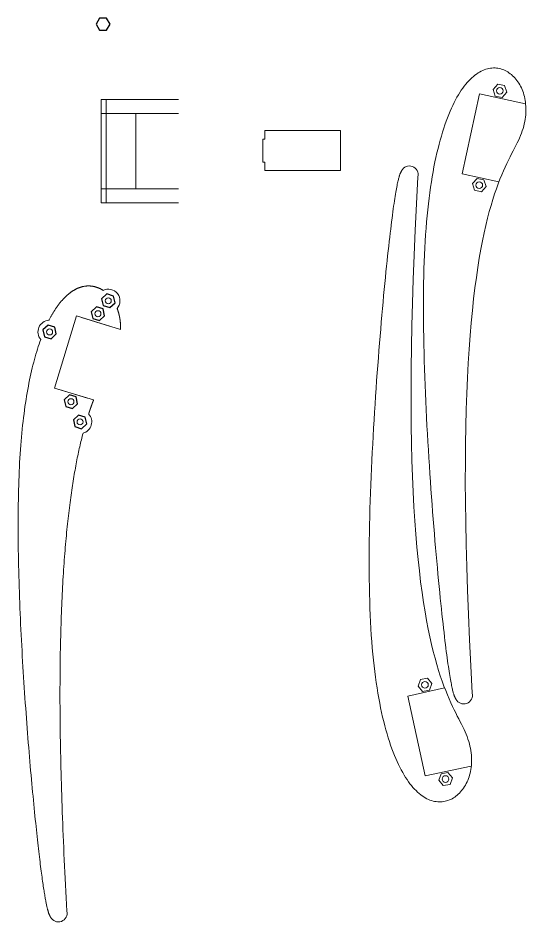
# Model space of a CAD drawing. Header units: millimetres. Extents: x -11 to 1672, y -25 to 604.
# Drawn here: x 1039.9 to 1192.2, y 75.9 to 347.3 of the extents above; entities that cross this region are included whole.
import ezdxf

# ---------------------------------------------------------------- set-up
doc = ezdxf.new("R2010")
doc.units = ezdxf.units.MM
doc.layers.get('0').update_dxf_attribs({"linetype": 'CONTINUOUS', "lineweight": 0})
doc.layers.get('DEFPOINTS').update_dxf_attribs({"linetype": 'CONTINUOUS'})

# ---------------------------------------------------------------- blocks, each defined once
blk = doc.blocks.new('LEG_ROUND_V3')
for p, q in [((-6.09, -0.94), (-11.33, -24.88)), ((7.69, -3.9), (-6.09, -0.94)), ((-11.33, -24.88), (-0.28, -27.3))]:
    blk.add_line(p, q)
blk.add_lwpolyline([(-8.28, -180.59), (-8.72, -172.46), (-9.11, -164.61), (-9.44, -157.05), (-9.72, -149.75), (-9.94, -142.73), (-10.12, -135.97), (-10.24, -129.47), (-10.32, -123.22), (-10.36, -117.22), (-10.35, -111.46), (-10.3, -105.94), (-10.21, -100.64), (-10.08, -95.57), (-9.91, -90.72), (-9.71, -86.08), (-9.48, -81.65), (-9.21, -77.42), (-8.92, -73.38), (-8.6, -69.54), (-8.25, -65.88), (-7.87, -62.4), (-7.48, -59.1), (-7.06, -55.96), (-6.63, -52.98), (-6.17, -50.17), (-5.7, -47.5), (-5.22, -44.98), (-4.72, -42.59), (-4.21, -40.34), (-3.7, -38.22), (-3.17, -36.23), (-2.64, -34.35), (-2.11, -32.58), (-1.58, -30.92), (-1.04, -29.36), (-0.51, -27.89), (0.03, -26.51), (0.55, -25.22), (1.07, -24), (1.58, -22.86), (2.09, -21.78), (2.58, -20.76), (3.05, -19.8), (3.52, -18.89), (3.96, -18.02), (4.39, -17.19), (4.79, -16.4), (5.18, -15.63), (5.54, -14.88), (5.87, -14.15), (6.18, -13.42), (6.46, -12.71), (6.71, -12), (6.94, -11.29), (7.13, -10.59), (7.3, -9.9), (7.45, -9.21), (7.57, -8.54), (7.66, -7.87), (7.73, -7.2), (7.77, -6.55), (7.79, -5.91), (7.79, -5.28), (7.77, -4.65), (7.72, -4.04), (7.66, -3.44), (7.57, -2.85), (7.46, -2.28), (7.34, -1.71), (7.19, -1.16), (7.03, -0.63), (6.85, -0.11), (6.65, 0.4), (6.43, 0.89), (6.2, 1.37), (5.95, 1.83), (5.69, 2.27), (5.41, 2.7), (5.12, 3.1), (4.81, 3.49), (4.49, 3.86), (4.16, 4.22), (3.82, 4.55), (3.47, 4.86), (3.1, 5.15), (2.73, 5.42), (2.34, 5.67), (1.95, 5.9), (1.55, 6.1), (1.14, 6.28), (0.72, 6.44), (0.29, 6.57), (-0.14, 6.68), (-0.57, 6.77), (-1.02, 6.82), (-1.46, 6.86), (-1.92, 6.86), (-2.37, 6.84), (-2.83, 6.79), (-3.29, 6.72), (-3.75, 6.61), (-4.21, 6.48), (-4.68, 6.31), (-5.15, 6.12), (-5.61, 5.9), (-6.08, 5.65), (-6.54, 5.36), (-7.01, 5.05), (-7.47, 4.7), (-7.93, 4.33), (-8.4, 3.92), (-8.86, 3.48), (-9.31, 3.01), (-9.77, 2.51), (-10.22, 1.97), (-10.67, 1.4), (-11.12, 0.8), (-11.56, 0.17), (-12, -0.5), (-12.43, -1.2), (-12.86, -1.94), (-13.28, -2.71), (-13.7, -3.52), (-14.12, -4.36), (-14.53, -5.23), (-14.93, -6.14), (-15.33, -7.09), (-15.71, -8.07), (-16.1, -9.09), (-16.47, -10.15), (-16.84, -11.24), (-17.2, -12.37), (-17.55, -13.54), (-17.89, -14.74), (-18.23, -15.98), (-18.55, -17.26), (-18.87, -18.58), (-19.18, -19.94), (-19.47, -21.33), (-19.76, -22.77), (-20.03, -24.24), (-20.3, -25.75), (-20.55, -27.31), (-20.79, -28.9), (-21.02, -30.54), (-21.24, -32.21), (-21.45, -33.93), (-21.64, -35.68), (-21.82, -37.48), (-21.99, -39.32), (-22.14, -41.2), (-22.28, -43.13), (-22.4, -45.1), (-22.51, -47.1), (-22.61, -49.15), (-22.69, -51.24), (-22.76, -53.37), (-22.82, -55.53), (-22.86, -57.72), (-22.89, -59.95), (-22.91, -62.2), (-22.92, -64.48), (-22.91, -66.78), (-22.9, -69.1), (-22.87, -71.45), (-22.84, -73.81), (-22.79, -76.19), (-22.74, -78.58), (-22.67, -80.99), (-22.6, -83.41), (-22.51, -85.83), (-22.42, -88.26), (-22.33, -90.69), (-22.22, -93.13), (-22.11, -95.56), (-21.99, -98), (-21.86, -100.43), (-21.73, -102.85), (-21.6, -105.26), (-21.45, -107.67), (-21.31, -110.06), (-21.15, -112.44), (-21, -114.8), (-20.84, -117.14), (-20.67, -119.46), (-20.51, -121.76), (-20.34, -124.03), (-20.16, -126.28), (-19.99, -128.49), (-19.82, -130.68), (-19.64, -132.84), (-19.46, -134.95), (-19.28, -137.04), (-19.1, -139.08), (-18.92, -141.08), (-18.74, -143.04), (-18.57, -144.95), (-18.39, -146.82), (-18.21, -148.63), (-18.04, -150.4), (-17.87, -152.11), (-17.7, -153.77), (-17.53, -155.37), (-17.37, -156.91), (-17.21, -158.39), (-17.05, -159.8), (-16.9, -161.16), (-16.75, -162.47), (-16.61, -163.71), (-16.46, -164.9), (-16.33, -166.04), (-16.19, -167.12), (-16.06, -168.15), (-15.93, -169.13), (-15.81, -170.07), (-15.68, -170.95), (-15.57, -171.79), (-15.45, -172.59), (-15.34, -173.34), (-15.23, -174.05), (-15.12, -174.72), (-15.02, -175.35), (-14.92, -175.94), (-14.82, -176.5), (-14.73, -177.01), (-14.64, -177.5), (-14.55, -177.95), (-14.47, -178.37), (-14.39, -178.76), (-14.31, -179.12), (-14.23, -179.45), (-14.16, -179.75), (-14.09, -180.03), (-14.02, -180.29), (-13.96, -180.52), (-13.9, -180.74), (-13.84, -180.93), (-13.78, -181.1), (-13.73, -181.25), (-13.68, -181.39), (-13.63, -181.52), (-13.58, -181.63), (-13.54, -181.72), (-13.5, -181.81), (-13.46, -181.89), (-13.43, -181.96), (-13.39, -182.02), (-13.36, -182.07), (-13.33, -182.12), (-13.31, -182.17), (-13.29, -182.22), (-13.26, -182.26), (-13.25, -182.31), (-13.23, -182.35), (-13.21, -182.41)])
at = {"linetype": 'CONTINUOUS'}
for centre in [(0, 0), (-6.18, -28.26)]:
    blk.add_circle(centre, 1, dxfattribs=at)
blk.add_arc((-10.86, -181.2), 2.65, 207.0318, 13.2555)
blk = doc.blocks.new('MUTTER_M2_VERTIEFUNG')
at = {"layer": 'DEFPOINTS', "linetype": 'CONTINUOUS'}
blk.add_lwpolyline([(1.05, -1.82), (2.1, 0), (1.05, 1.82), (-1.05, 1.82), (-2.1, 0), (-1.05, -1.82)], close=True, dxfattribs=at)
blk = doc.blocks.new('BEIN_MIT_LÖCHER_FÜR_ABSTAN')
at = {"linetype": 'CONTINUOUS'}
for p, q in [((1057.48, 257.95), (1050.86, 236.34)), ((1070.64, 253.91), (1057.48, 257.95)), ((1058.92, 257.51), (1067.33, 254.93)), ((1050.86, 236.34), (1062.56, 232.75)), ((1052.29, 235.9), (1060.7, 233.32))]:
    blk.add_line(p, q, dxfattribs=at)
for points in [[(1065.41, 265.61), (1065.32, 265.67), (1065.23, 265.73), (1065.14, 265.78), (1065.05, 265.83), (1064.96, 265.89), (1064.87, 265.94), (1064.78, 265.99), (1064.69, 266.04), (1064.6, 266.08), (1064.5, 266.13), (1064.41, 266.17), (1064.32, 266.22), (1064.22, 266.26), (1064.13, 266.3), (1064.04, 266.34), (1063.94, 266.38), (1063.84, 266.42), (1063.75, 266.45), (1063.65, 266.49), (1063.56, 266.52), (1063.46, 266.56), (1063.36, 266.59), (1063.26, 266.62), (1063.17, 266.65), (1063.07, 266.67), (1062.97, 266.7), (1062.87, 266.73), (1062.77, 266.75), (1062.67, 266.77), (1062.57, 266.79), (1062.47, 266.81), (1062.37, 266.83), (1062.27, 266.85), (1062.17, 266.86), (1062.07, 266.88), (1061.97, 266.89), (1061.87, 266.9), (1061.76, 266.91), (1061.66, 266.92), (1061.56, 266.93), (1061.46, 266.93), (1061.35, 266.94), (1061.25, 266.94), (1061.15, 266.94), (1061.04, 266.94), (1060.94, 266.94), (1060.84, 266.94), (1060.73, 266.94), (1060.63, 266.93), (1060.52, 266.93), (1060.42, 266.92), (1060.31, 266.91), (1060.21, 266.9), (1060.1, 266.88), (1060, 266.87), (1059.89, 266.85), (1059.79, 266.84), (1059.68, 266.82), (1059.57, 266.8), (1059.47, 266.78), (1059.36, 266.75), (1059.26, 266.73), (1059.15, 266.7), (1059.04, 266.68), (1058.94, 266.65), (1058.83, 266.62), (1058.72, 266.59), (1058.62, 266.55), (1058.51, 266.52), (1058.4, 266.48), (1058.3, 266.44), (1058.19, 266.4), (1058.08, 266.36), (1057.98, 266.32), (1057.87, 266.27), (1057.76, 266.23), (1057.66, 266.18), (1057.55, 266.13), (1057.44, 266.08), (1057.34, 266.03), (1057.23, 265.98), (1057.12, 265.92), (1057.02, 265.86), (1056.91, 265.81), (1056.8, 265.75), (1056.7, 265.68), (1056.59, 265.62), (1056.48, 265.56), (1056.38, 265.49), (1056.27, 265.42), (1056.16, 265.35), (1056.06, 265.28), (1055.95, 265.21), (1055.84, 265.13), (1055.74, 265.06), (1055.63, 264.98), (1055.52, 264.9), (1055.42, 264.82), (1055.31, 264.73), (1055.2, 264.65), (1055.1, 264.56), (1054.99, 264.48), (1054.89, 264.39), (1054.78, 264.3), (1054.67, 264.2), (1054.57, 264.11), (1054.46, 264.01), (1054.36, 263.91), (1054.25, 263.81), (1054.15, 263.71), (1054.04, 263.61), (1053.94, 263.51), (1053.83, 263.4), (1053.73, 263.29), (1053.62, 263.18), (1053.52, 263.07), (1053.41, 262.96), (1053.31, 262.84), (1053.2, 262.73), (1053.1, 262.61), (1052.99, 262.49), (1052.89, 262.37), (1052.79, 262.25), (1052.68, 262.12), (1052.58, 261.99), (1052.48, 261.87), (1052.37, 261.74), (1052.27, 261.6), (1052.17, 261.47), (1052.07, 261.33), (1051.96, 261.2), (1051.86, 261.06), (1051.76, 260.92), (1051.66, 260.78), (1051.56, 260.63), (1051.45, 260.49), (1051.35, 260.34), (1051.25, 260.19), (1051.15, 260.04), (1051.05, 259.88), (1050.95, 259.73), (1050.85, 259.57), (1050.75, 259.42), (1050.65, 259.26), (1050.55, 259.09), (1050.45, 258.93), (1050.35, 258.76), (1050.25, 258.6), (1050.15, 258.43), (1050.06, 258.26), (1049.96, 258.09), (1049.86, 257.91), (1049.76, 257.74), (1049.67, 257.56), (1049.57, 257.38), (1049.47, 257.2), (1049.38, 257.01), (1049.28, 256.83), (1049.18, 256.64)], [(1070.64, 253.91), (1070.64, 253.97), (1070.64, 254.02), (1070.64, 254.08), (1070.64, 254.13), (1070.64, 254.19), (1070.64, 254.24), (1070.64, 254.29), (1070.64, 254.35), (1070.64, 254.4), (1070.64, 254.46), (1070.64, 254.51), (1070.64, 254.56), (1070.64, 254.62), (1070.64, 254.67), (1070.64, 254.72), (1070.64, 254.78), (1070.64, 254.83), (1070.64, 254.88), (1070.64, 254.94), (1070.64, 254.99), (1070.63, 255.04), (1070.63, 255.1), (1070.63, 255.15), (1070.63, 255.2), (1070.63, 255.26), (1070.62, 255.31), (1070.62, 255.36), (1070.62, 255.41), (1070.62, 255.47), (1070.61, 255.52), (1070.61, 255.57), (1070.61, 255.62), (1070.6, 255.68), (1070.6, 255.73), (1070.59, 255.78), (1070.59, 255.83), (1070.59, 255.88), (1070.58, 255.94), (1070.58, 255.99), (1070.57, 256.04), (1070.57, 256.09), (1070.56, 256.14), (1070.56, 256.19), (1070.55, 256.25), (1070.55, 256.3), (1070.54, 256.35), (1070.54, 256.4), (1070.53, 256.45), (1070.52, 256.5), (1070.52, 256.55), (1070.51, 256.6), (1070.5, 256.65), (1070.5, 256.7), (1070.49, 256.75), (1070.48, 256.81), (1070.48, 256.86), (1070.47, 256.9), (1070.46, 256.95), (1070.45, 257), (1070.45, 257.06), (1070.44, 257.11), (1070.43, 257.15), (1070.42, 257.2), (1070.41, 257.25), (1070.41, 257.3), (1070.4, 257.35), (1070.39, 257.4), (1070.38, 257.45), (1070.37, 257.5), (1070.36, 257.55), (1070.35, 257.6), (1070.34, 257.65), (1070.33, 257.7), (1070.32, 257.75), (1070.31, 257.79), (1070.3, 257.84), (1070.29, 257.89), (1070.28, 257.94), (1070.27, 257.99), (1070.26, 258.04), (1070.25, 258.08), (1070.24, 258.13), (1070.23, 258.18), (1070.22, 258.23), (1070.21, 258.27), (1070.2, 258.32), (1070.18, 258.37), (1070.17, 258.42), (1070.16, 258.46), (1070.15, 258.51), (1070.14, 258.56), (1070.13, 258.6), (1070.11, 258.65), (1070.1, 258.7), (1070.09, 258.75), (1070.08, 258.79), (1070.06, 258.84), (1070.05, 258.88), (1070.04, 258.93), (1070.02, 258.98), (1070.01, 259.02), (1070, 259.07), (1069.98, 259.11), (1069.97, 259.16), (1069.95, 259.21), (1069.94, 259.25), (1069.93, 259.3), (1069.91, 259.34), (1069.9, 259.39), (1069.88, 259.43), (1069.87, 259.48), (1069.85, 259.52), (1069.84, 259.57), (1069.82, 259.61), (1069.81, 259.66), (1069.79, 259.7), (1069.78, 259.75), (1069.76, 259.79), (1069.75, 259.83), (1069.73, 259.88), (1069.71, 259.92), (1069.7, 259.97), (1069.68, 260.01), (1069.66, 260.05), (1069.65, 260.1), (1069.63, 260.14), (1069.61, 260.18)], [(1070.64, 253.91), (1070.64, 253.97), (1070.64, 254.02), (1070.64, 254.08), (1070.64, 254.13), (1070.64, 254.19), (1070.64, 254.24), (1070.64, 254.29), (1070.64, 254.35), (1070.64, 254.4), (1070.64, 254.46), (1070.64, 254.51), (1070.64, 254.56), (1070.64, 254.62), (1070.64, 254.67), (1070.64, 254.72), (1070.64, 254.78), (1070.64, 254.83), (1070.64, 254.88), (1070.64, 254.94), (1070.64, 254.99), (1070.63, 255.04), (1070.63, 255.1), (1070.63, 255.15), (1070.63, 255.2), (1070.63, 255.26), (1070.62, 255.31), (1070.62, 255.36), (1070.62, 255.41), (1070.62, 255.47), (1070.61, 255.52), (1070.61, 255.57), (1070.61, 255.62), (1070.6, 255.68), (1070.6, 255.73), (1070.59, 255.78), (1070.59, 255.83), (1070.59, 255.88), (1070.58, 255.94), (1070.58, 255.99), (1070.57, 256.04), (1070.57, 256.09), (1070.56, 256.14), (1070.56, 256.19), (1070.55, 256.25), (1070.55, 256.3), (1070.54, 256.35), (1070.54, 256.4), (1070.53, 256.45), (1070.52, 256.5), (1070.52, 256.55), (1070.51, 256.6), (1070.5, 256.65), (1070.5, 256.7), (1070.49, 256.75), (1070.48, 256.81), (1070.48, 256.86), (1070.47, 256.9), (1070.46, 256.95), (1070.45, 257), (1070.45, 257.06), (1070.44, 257.11), (1070.43, 257.15), (1070.42, 257.2), (1070.41, 257.25), (1070.41, 257.3), (1070.4, 257.35), (1070.39, 257.4), (1070.38, 257.45), (1070.37, 257.5), (1070.36, 257.55), (1070.35, 257.6), (1070.34, 257.65), (1070.33, 257.7), (1070.32, 257.75), (1070.31, 257.79), (1070.3, 257.84), (1070.29, 257.89), (1070.28, 257.94), (1070.27, 257.99), (1070.26, 258.04), (1070.25, 258.08), (1070.24, 258.13), (1070.23, 258.18), (1070.22, 258.23), (1070.21, 258.27), (1070.2, 258.32), (1070.18, 258.37), (1070.17, 258.42), (1070.16, 258.46), (1070.15, 258.51), (1070.14, 258.56), (1070.13, 258.6), (1070.11, 258.65), (1070.1, 258.7), (1070.09, 258.75), (1070.08, 258.79), (1070.06, 258.84), (1070.05, 258.88), (1070.04, 258.93), (1070.02, 258.98), (1070.01, 259.02), (1070, 259.07), (1069.98, 259.11), (1069.97, 259.16), (1069.95, 259.21), (1069.94, 259.25), (1069.93, 259.3), (1069.91, 259.34), (1069.9, 259.39), (1069.88, 259.43), (1069.87, 259.48), (1069.85, 259.52), (1069.84, 259.57), (1069.82, 259.61), (1069.81, 259.66), (1069.79, 259.7), (1069.78, 259.75), (1069.76, 259.79), (1069.75, 259.83), (1069.73, 259.88), (1069.71, 259.92), (1069.7, 259.97), (1069.68, 260.01), (1069.66, 260.05), (1069.65, 260.1), (1069.63, 260.14), (1069.61, 260.18)], [(1046.71, 250.88), (1046.46, 250.19), (1046.22, 249.48), (1045.98, 248.75), (1045.74, 248.01), (1045.51, 247.25), (1045.28, 246.48), (1045.05, 245.69), (1044.83, 244.88), (1044.61, 244.06), (1044.39, 243.22), (1044.18, 242.36), (1043.97, 241.49), (1043.77, 240.6), (1043.57, 239.69), (1043.38, 238.76), (1043.19, 237.82), (1043, 236.87), (1042.82, 235.89), (1042.65, 234.9), (1042.48, 233.89), (1042.31, 232.86), (1042.15, 231.82), (1041.99, 230.75), (1041.84, 229.68), (1041.7, 228.58), (1041.56, 227.46), (1041.42, 226.33), (1041.29, 225.18), (1041.17, 224.01), (1041.05, 222.82), (1040.94, 221.62), (1040.83, 220.4), (1040.73, 219.16), (1040.63, 217.9), (1040.55, 216.62), (1040.46, 215.32), (1040.39, 214), (1040.32, 212.67), (1040.25, 211.32), (1040.2, 209.95), (1040.15, 208.57), (1040.1, 207.17), (1040.06, 205.75), (1040.02, 204.32), (1040, 202.88), (1039.97, 201.42), (1039.95, 199.95), (1039.94, 198.47), (1039.93, 196.97), (1039.93, 195.47), (1039.93, 193.95), (1039.94, 192.43), (1039.95, 190.89), (1039.97, 189.35), (1039.99, 187.8), (1040.01, 186.24), (1040.04, 184.67), (1040.08, 183.09), (1040.11, 181.52), (1040.15, 179.93), (1040.2, 178.34), (1040.25, 176.75), (1040.3, 175.15), (1040.36, 173.55), (1040.42, 171.95), (1040.48, 170.35), (1040.55, 168.74), (1040.62, 167.14), (1040.69, 165.53), (1040.77, 163.93), (1040.85, 162.32), (1040.93, 160.72), (1041.01, 159.12), (1041.1, 157.52), (1041.19, 155.93), (1041.28, 154.34), (1041.37, 152.76), (1041.47, 151.18), (1041.57, 149.61), (1041.67, 148.04), (1041.77, 146.48), (1041.88, 144.93), (1041.98, 143.38), (1042.09, 141.85), (1042.2, 140.32), (1042.31, 138.81), (1042.42, 137.3), (1042.53, 135.81), (1042.64, 134.33), (1042.76, 132.86), (1042.87, 131.4), (1042.99, 129.96), (1043.1, 128.53), (1043.22, 127.11), (1043.34, 125.71), (1043.46, 124.33), (1043.57, 122.96), (1043.69, 121.61), (1043.81, 120.28), (1043.93, 118.97), (1044.05, 117.67), (1044.17, 116.39), (1044.28, 115.14), (1044.4, 113.9), (1044.52, 112.69), (1044.63, 111.5), (1044.75, 110.33), (1044.86, 109.18), (1044.97, 108.05), (1045.08, 106.95), (1045.2, 105.88), (1045.3, 104.83), (1045.41, 103.8), (1045.52, 102.81), (1045.62, 101.83), (1045.73, 100.89), (1045.83, 99.97), (1045.93, 99.08), (1046.03, 98.21), (1046.13, 97.36), (1046.22, 96.54), (1046.32, 95.75), (1046.41, 94.98), (1046.5, 94.23), (1046.59, 93.5), (1046.68, 92.8), (1046.76, 92.12), (1046.85, 91.46), (1046.93, 90.82), (1047.02, 90.2), (1047.1, 89.61), (1047.18, 89.03), (1047.26, 88.48), (1047.33, 87.94), (1047.41, 87.42), (1047.48, 86.93), (1047.55, 86.45), (1047.63, 85.98), (1047.7, 85.54), (1047.76, 85.11), (1047.83, 84.7), (1047.9, 84.31), (1047.96, 83.93), (1048.03, 83.57), (1048.09, 83.23), (1048.15, 82.9), (1048.21, 82.58), (1048.27, 82.28), (1048.32, 81.99), (1048.38, 81.72), (1048.43, 81.46), (1048.48, 81.21), (1048.54, 80.98), (1048.59, 80.76), (1048.63, 80.55), (1048.68, 80.35), (1048.73, 80.16), (1048.77, 79.98), (1048.82, 79.81), (1048.86, 79.66), (1048.9, 79.51), (1048.94, 79.37), (1048.98, 79.24), (1049.02, 79.12), (1049.06, 79), (1049.09, 78.9), (1049.13, 78.8), (1049.16, 78.71), (1049.19, 78.62), (1049.23, 78.55), (1049.26, 78.47), (1049.29, 78.41), (1049.31, 78.34), (1049.34, 78.29), (1049.37, 78.23), (1049.39, 78.18), (1049.41, 78.14), (1049.44, 78.1), (1049.46, 78.06), (1049.48, 78.02), (1049.5, 77.99), (1049.52, 77.95), (1049.53, 77.92), (1049.55, 77.89), (1049.56, 77.86), (1049.58, 77.83), (1049.59, 77.8), (1049.6, 77.77), (1049.61, 77.74), (1049.62, 77.71), (1049.63, 77.68)], [(1046.71, 250.88), (1046.46, 250.19), (1046.22, 249.48), (1045.98, 248.75), (1045.74, 248.01), (1045.51, 247.25), (1045.28, 246.48), (1045.05, 245.69), (1044.83, 244.88), (1044.61, 244.06), (1044.39, 243.22), (1044.18, 242.36), (1043.97, 241.49), (1043.77, 240.6), (1043.57, 239.69), (1043.38, 238.76), (1043.19, 237.82), (1043, 236.87), (1042.82, 235.89), (1042.65, 234.9), (1042.48, 233.89), (1042.31, 232.86), (1042.15, 231.82), (1041.99, 230.75), (1041.84, 229.68), (1041.7, 228.58), (1041.56, 227.46), (1041.42, 226.33), (1041.29, 225.18), (1041.17, 224.01), (1041.05, 222.82), (1040.94, 221.62), (1040.83, 220.4), (1040.73, 219.16), (1040.63, 217.9), (1040.55, 216.62), (1040.46, 215.32), (1040.39, 214), (1040.32, 212.67), (1040.25, 211.32), (1040.2, 209.95), (1040.15, 208.57), (1040.1, 207.17), (1040.06, 205.75), (1040.02, 204.32), (1040, 202.88), (1039.97, 201.42), (1039.95, 199.95), (1039.94, 198.47), (1039.93, 196.97), (1039.93, 195.47), (1039.93, 193.95), (1039.94, 192.43), (1039.95, 190.89), (1039.97, 189.35), (1039.99, 187.8), (1040.01, 186.24), (1040.04, 184.67), (1040.08, 183.09), (1040.11, 181.52), (1040.15, 179.93), (1040.2, 178.34), (1040.25, 176.75), (1040.3, 175.15), (1040.36, 173.55), (1040.42, 171.95), (1040.48, 170.35), (1040.55, 168.74), (1040.62, 167.14), (1040.69, 165.53), (1040.77, 163.93), (1040.85, 162.32), (1040.93, 160.72), (1041.01, 159.12), (1041.1, 157.52), (1041.19, 155.93), (1041.28, 154.34), (1041.37, 152.76), (1041.47, 151.18), (1041.57, 149.61), (1041.67, 148.04), (1041.77, 146.48), (1041.88, 144.93), (1041.98, 143.38), (1042.09, 141.85), (1042.2, 140.32), (1042.31, 138.81), (1042.42, 137.3), (1042.53, 135.81), (1042.64, 134.33), (1042.76, 132.86), (1042.87, 131.4), (1042.99, 129.96), (1043.1, 128.53), (1043.22, 127.11), (1043.34, 125.71), (1043.46, 124.33), (1043.57, 122.96), (1043.69, 121.61), (1043.81, 120.28), (1043.93, 118.97), (1044.05, 117.67), (1044.17, 116.39), (1044.28, 115.14), (1044.4, 113.9), (1044.52, 112.69), (1044.63, 111.5), (1044.75, 110.33), (1044.86, 109.18), (1044.97, 108.05), (1045.08, 106.95), (1045.2, 105.88), (1045.3, 104.83), (1045.41, 103.8), (1045.52, 102.81), (1045.62, 101.83), (1045.73, 100.89), (1045.83, 99.97), (1045.93, 99.08), (1046.03, 98.21), (1046.13, 97.36), (1046.22, 96.54), (1046.32, 95.75), (1046.41, 94.98), (1046.5, 94.23), (1046.59, 93.5), (1046.68, 92.8), (1046.76, 92.12), (1046.85, 91.46), (1046.93, 90.82), (1047.02, 90.2), (1047.1, 89.61), (1047.18, 89.03), (1047.26, 88.48), (1047.33, 87.94), (1047.41, 87.42), (1047.48, 86.93), (1047.55, 86.45), (1047.63, 85.98), (1047.7, 85.54), (1047.76, 85.11), (1047.83, 84.7), (1047.9, 84.31), (1047.96, 83.93), (1048.03, 83.57), (1048.09, 83.23), (1048.15, 82.9), (1048.21, 82.58), (1048.27, 82.28), (1048.32, 81.99), (1048.38, 81.72), (1048.43, 81.46), (1048.48, 81.21), (1048.54, 80.98), (1048.59, 80.76), (1048.63, 80.55), (1048.68, 80.35), (1048.73, 80.16), (1048.77, 79.98), (1048.82, 79.81), (1048.86, 79.66), (1048.9, 79.51), (1048.94, 79.37), (1048.98, 79.24), (1049.02, 79.12), (1049.06, 79), (1049.09, 78.9), (1049.13, 78.8), (1049.16, 78.71), (1049.19, 78.62), (1049.23, 78.55), (1049.26, 78.47), (1049.29, 78.41), (1049.31, 78.34), (1049.34, 78.29), (1049.37, 78.23), (1049.39, 78.18), (1049.41, 78.14), (1049.44, 78.1), (1049.46, 78.06), (1049.48, 78.02), (1049.5, 77.99), (1049.52, 77.95), (1049.53, 77.92), (1049.55, 77.89), (1049.56, 77.86), (1049.58, 77.83), (1049.59, 77.8), (1049.6, 77.77), (1049.61, 77.74), (1049.62, 77.71), (1049.63, 77.68)], [(1061.08, 228.57), (1061.09, 228.61), (1061.1, 228.64), (1061.11, 228.68), (1061.12, 228.72), (1061.14, 228.75), (1061.15, 228.79), (1061.16, 228.82), (1061.17, 228.86), (1061.18, 228.89), (1061.19, 228.93), (1061.21, 228.96), (1061.22, 229), (1061.23, 229.03), (1061.24, 229.07), (1061.25, 229.1), (1061.26, 229.14), (1061.28, 229.17), (1061.29, 229.21), (1061.3, 229.24), (1061.31, 229.28), (1061.32, 229.31), (1061.33, 229.35), (1061.35, 229.38), (1061.36, 229.42), (1061.37, 229.45), (1061.38, 229.49), (1061.39, 229.52), (1061.4, 229.56), (1061.42, 229.59), (1061.43, 229.63), (1061.44, 229.66), (1061.45, 229.69), (1061.46, 229.73), (1061.47, 229.76), (1061.49, 229.8), (1061.5, 229.83), (1061.51, 229.87), (1061.52, 229.9), (1061.53, 229.93), (1061.54, 229.97), (1061.56, 230), (1061.57, 230.03), (1061.58, 230.07), (1061.59, 230.1), (1061.6, 230.14), (1061.61, 230.17), (1061.63, 230.2), (1061.64, 230.24), (1061.65, 230.27), (1061.66, 230.31), (1061.67, 230.34), (1061.68, 230.37), (1061.7, 230.41), (1061.71, 230.44), (1061.72, 230.47), (1061.73, 230.5), (1061.74, 230.54), (1061.75, 230.57), (1061.77, 230.6), (1061.78, 230.64), (1061.79, 230.67), (1061.8, 230.7), (1061.81, 230.74), (1061.82, 230.77), (1061.84, 230.8), (1061.85, 230.84), (1061.86, 230.87), (1061.87, 230.9), (1061.88, 230.93), (1061.89, 230.97), (1061.91, 231), (1061.92, 231.03), (1061.93, 231.06), (1061.94, 231.09), (1061.95, 231.13), (1061.96, 231.16), (1061.97, 231.19), (1061.99, 231.22), (1062, 231.26), (1062.01, 231.29), (1062.02, 231.32), (1062.03, 231.35), (1062.04, 231.38), (1062.06, 231.42), (1062.07, 231.45), (1062.08, 231.48), (1062.09, 231.51), (1062.1, 231.54), (1062.11, 231.58), (1062.13, 231.61), (1062.14, 231.64), (1062.15, 231.67), (1062.16, 231.7), (1062.17, 231.74), (1062.18, 231.77), (1062.2, 231.8), (1062.21, 231.83), (1062.22, 231.86), (1062.23, 231.89), (1062.24, 231.92), (1062.25, 231.96), (1062.27, 231.99), (1062.28, 232.02), (1062.29, 232.05), (1062.3, 232.08), (1062.31, 232.11), (1062.32, 232.14), (1062.34, 232.17), (1062.35, 232.2), (1062.36, 232.23), (1062.37, 232.26), (1062.38, 232.3), (1062.39, 232.33), (1062.4, 232.36), (1062.42, 232.39), (1062.43, 232.42), (1062.44, 232.45), (1062.45, 232.48), (1062.46, 232.51), (1062.47, 232.54), (1062.49, 232.57), (1062.5, 232.6), (1062.51, 232.63), (1062.52, 232.66), (1062.53, 232.69), (1062.54, 232.72), (1062.56, 232.75)], [(1054.57, 79.49), (1054.46, 81.46), (1054.35, 83.43), (1054.25, 85.37), (1054.14, 87.3), (1054.05, 89.21), (1053.95, 91.1), (1053.86, 92.98), (1053.77, 94.84), (1053.68, 96.69), (1053.6, 98.52), (1053.52, 100.33), (1053.45, 102.13), (1053.37, 103.91), (1053.3, 105.68), (1053.24, 107.43), (1053.17, 109.17), (1053.11, 110.89), (1053.05, 112.59), (1053, 114.28), (1052.95, 115.95), (1052.9, 117.61), (1052.85, 119.25), (1052.81, 120.88), (1052.77, 122.49), (1052.73, 124.09), (1052.7, 125.67), (1052.67, 127.24), (1052.64, 128.79), (1052.61, 130.33), (1052.59, 131.86), (1052.56, 133.37), (1052.55, 134.86), (1052.53, 136.34), (1052.52, 137.81), (1052.51, 139.26), (1052.5, 140.7), (1052.49, 142.13), (1052.49, 143.54), (1052.49, 144.94), (1052.49, 146.32), (1052.5, 147.69), (1052.5, 149.04), (1052.51, 150.39), (1052.52, 151.72), (1052.54, 153.03), (1052.55, 154.33), (1052.57, 155.62), (1052.59, 156.9), (1052.62, 158.16), (1052.64, 159.41), (1052.67, 160.65), (1052.7, 161.87), (1052.73, 163.08), (1052.76, 164.28), (1052.8, 165.47), (1052.84, 166.64), (1052.88, 167.8), (1052.92, 168.95), (1052.96, 170.09), (1053.01, 171.21), (1053.06, 172.32), (1053.11, 173.42), (1053.16, 174.51), (1053.22, 175.59), (1053.27, 176.65), (1053.33, 177.71), (1053.39, 178.75), (1053.45, 179.78), (1053.51, 180.79), (1053.58, 181.8), (1053.64, 182.79), (1053.71, 183.78), (1053.78, 184.75), (1053.85, 185.71), (1053.93, 186.66), (1054, 187.6), (1054.08, 188.53), (1054.16, 189.45), (1054.24, 190.36), (1054.32, 191.25), (1054.4, 192.14), (1054.48, 193.01), (1054.57, 193.88), (1054.66, 194.73), (1054.74, 195.58), (1054.83, 196.41), (1054.92, 197.24), (1055.02, 198.05), (1055.11, 198.85), (1055.2, 199.65), (1055.3, 200.43), (1055.4, 201.21), (1055.5, 201.97), (1055.6, 202.73), (1055.7, 203.47), (1055.8, 204.21), (1055.9, 204.94), (1056.01, 205.66), (1056.11, 206.37), (1056.22, 207.06), (1056.33, 207.75), (1056.43, 208.44), (1056.54, 209.11), (1056.65, 209.77), (1056.76, 210.43), (1056.88, 211.08), (1056.99, 211.71), (1057.1, 212.34), (1057.22, 212.97), (1057.33, 213.58), (1057.45, 214.18), (1057.57, 214.78), (1057.68, 215.37), (1057.8, 215.95), (1057.92, 216.52), (1058.04, 217.09), (1058.16, 217.64), (1058.28, 218.19), (1058.4, 218.73), (1058.53, 219.27), (1058.65, 219.79), (1058.77, 220.31), (1058.9, 220.82), (1059.02, 221.33), (1059.14, 221.83), (1059.27, 222.32), (1059.39, 222.8)]]:
    blk.add_lwpolyline(points)
for centre in [(1066.98, 262.49), (1063.86, 258.61), (1049.38, 253.15), (1055.76, 232.22), (1058.51, 226.19)]:
    blk.add_circle(centre, 0.9, dxfattribs=at)
for centre, start, end in [((1066.98, 262.49), 318.8591, 116.6563), ((1049.38, 253.15), 93.261, 220.2915), ((1058.51, 226.19), 284.554, 42.9144)]:
    blk.add_arc(centre, 3.5, start, end, dxfattribs=at)
blk.add_arc((1051.99, 78.88), 2.65, 207.0318, 13.2555)
at = {"linetype": 'CONTINUOUS', "rotation": 342.9471525462937}
for p in [(1066.98, 262.49), (1063.86, 258.61), (1049.38, 253.15), (1055.76, 232.22), (1058.51, 226.19)]:
    blk.add_blockref('MUTTER_M2_VERTIEFUNG', p, dxfattribs=at)

msp = doc.modelspace()

# ---------------------------------------------------------------- linework, layer by layer
at = {"linetype": 'CONTINUOUS'}
for p, q in [((1064.8, 322.9), (1064.8, 291.85)), ((1064.8, 322.9), (1087.97, 322.9)), ((1066.3, 322.9), (1066.3, 291.85)), ((1064.8, 318.7), (1087.97, 318.7)), ((1075.22, 318.7), (1075.22, 296.05)), ((1113.87, 313.53), (1136.62, 313.53)), ((1113.87, 313.53), (1113.87, 311.01)), ((1136.62, 313.53), (1136.62, 301.58)), ((1113.32, 311.01), (1113.32, 304.11)), ((1113.87, 311.01), (1113.32, 311.01)), ((1113.87, 304.11), (1113.32, 304.11)), ((1113.87, 304.11), (1113.87, 301.58)), ((1113.87, 301.58), (1136.62, 301.58)), ((1064.8, 296.05), (1087.97, 296.05)), ((1064.8, 291.85), (1087.97, 291.85))]:
    msp.add_line(p, q, dxfattribs=at)
for points in [[(1185.03, 323.45), (1186.43, 325.02), (1185.77, 327.01), (1183.72, 327.44), (1182.32, 325.88), (1182.97, 323.88)], [(1178.85, 295.19), (1180.25, 296.76), (1179.6, 298.75), (1177.54, 299.18), (1176.14, 297.62), (1176.79, 295.62)], [(1160.55, 148.94), (1159.85, 146.97), (1161.2, 145.36), (1163.27, 145.74), (1163.98, 147.72), (1162.62, 149.32)], [(1166.73, 120.68), (1166.03, 118.71), (1167.38, 117.1), (1169.45, 117.48), (1170.16, 119.46), (1168.8, 121.06)]]:
    msp.add_lwpolyline(points, close=True, dxfattribs=at)

# ---------------------------------------------------------------- block references
for name, p in [('MUTTER_M2_VERTIEFUNG', (1065.43, 345.45)), ('LEG_ROUND_V3', (1184.37, 325.45)), ('BEIN_MIT_LÖCHER_FÜR_ABSTAN', (0, 0))]:
    msp.add_blockref(name, p, dxfattribs=at)
at = {"linetype": 'CONTINUOUS', "xscale": -1, "rotation": 180}
msp.add_blockref('LEG_ROUND_V3', (1168.09, 119.08), dxfattribs=at)

doc.saveas('drawing.dxf')
